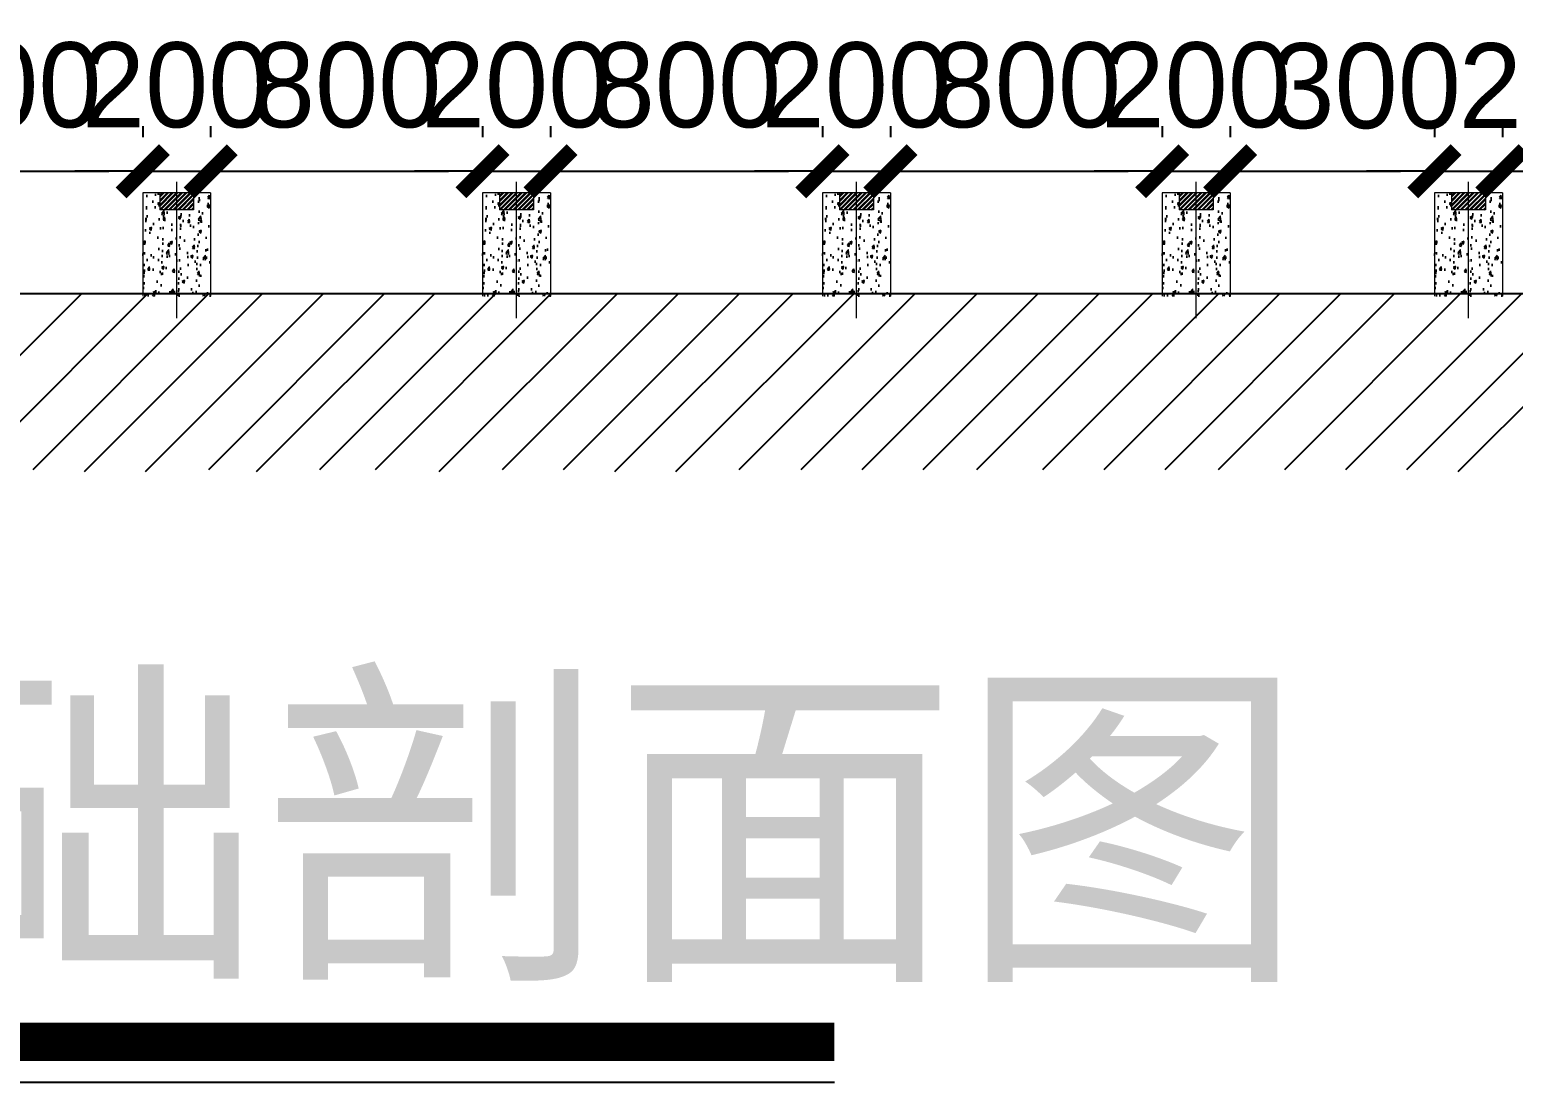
# Model space of a CAD drawing. Header units: millimetres. Extents: x 10779125 to 11142123, y -372083 to -144871.
# Drawn here: x 11001395 to 11005761, y -308271 to -305173 of the extents above; entities that cross this region are included whole.
import ezdxf
from ezdxf.enums import TextEntityAlignment as Align

# ---------------------------------------------------------------- set-up
doc = ezdxf.new("R2010")
doc.units = ezdxf.units.MM
doc.header["$LTSCALE"] = 1000
doc.header["$MEASUREMENT"] = 0
doc.header["$PDSIZE"] = -1
doc.linetypes.add('CENTER', pattern=[2.9, 2.5, -0.2, 0, -0.2])
doc.layers.get('0').update_dxf_attribs({"color": 255, "linetype": 'CONTINUOUS'})
doc.layers.get('Defpoints').update_dxf_attribs({"linetype": 'CONTINUOUS'})
doc.layers.add('AM_0', color=7, linetype='CONTINUOUS', lineweight=50)
doc.layers.add('AM_8', color=1, linetype='CONTINUOUS')
doc.layers.add('W_DIM', color=4, linetype='CONTINUOUS')
doc.styles.get("Standard").update_dxf_attribs({"font": 'symbol.ttf'})
doc.dimstyles.new('ISO-25', dxfattribs={"dimtxt": 2.5, "dimasz": 2.5, "dimexe": 1.25, "dimexo": 0.625, "dimtad": 1, "dimtxsty": 'Standard', "dimcen": 2.5, "dimadec": 0, "dimazin": 0, "dimtfac": 1, "dimtmove": 0, "dimatfit": 3, "dimfxl": 0, "dimarcsym": 0})

# ---------------------------------------------------------------- blocks, each defined once
blk = doc.blocks.new('$dimbk')
blk.add_line((0, 0), (-1, 0))
at = {"const_width": 0.45}
blk.add_lwpolyline([(-0.636, -0.636), (0.636, 0.636)], dxfattribs=at)
blk = doc.blocks.new('*D181')
at = {"layer": 'Defpoints', "color": 0, "lineweight": -2, "transparency": 16777216}
for p in [(11003927.8, -305589.7), (11003727.8, -305657.2), (11003927.8, -305657.2)]:
    blk.add_point(p, dxfattribs=at)
at = {"layer": 'W_DIM', "lineweight": -2, "transparency": 16777216}
for p, q in [((11003727.8, -305457.2), (11003727.8, -305489.7)), ((11003927.8, -305457.2), (11003927.8, -305489.7)), ((11003627.8, -305589.7), (11003527.8, -305589.7)), ((11003727.8, -305589.7), (11003927.8, -305589.7)), ((11004027.8, -305589.7), (11004127.8, -305589.7))]:
    blk.add_line(p, q, dxfattribs=at)
at = {"layer": 'W_DIM', "lineweight": -2, "transparency": 16777216, "xscale": 100, "yscale": 100, "zscale": 100}
blk.add_blockref('$dimbk', (11003727.8, -305589.7), dxfattribs=at)
at = {"layer": 'W_DIM', "lineweight": -2, "transparency": 16777216, "xscale": 100, "yscale": 100, "zscale": 100, "rotation": 180}
blk.add_blockref('$dimbk', (11003927.8, -305589.7), dxfattribs=at)
at = {"layer": 'W_DIM', "color": 0, "transparency": 16777216, "insert": (11003827.8, -305337.1), "char_height": 250, "attachment_point": 5}
blk.add_mtext('200', dxfattribs=at)
blk = doc.blocks.new('*D182')
at = {"layer": 'Defpoints', "color": 0, "lineweight": -2, "transparency": 16777216}
for p in [(11003727.8, -305589.7), (11002927.8, -305657.2), (11003727.8, -305657.2)]:
    blk.add_point(p, dxfattribs=at)
at = {"layer": 'W_DIM', "lineweight": -2, "transparency": 16777216}
for p, q in [((11002927.8, -305457.2), (11002927.8, -305489.7)), ((11003727.8, -305457.2), (11003727.8, -305489.7)), ((11003027.8, -305589.7), (11003627.8, -305589.7))]:
    blk.add_line(p, q, dxfattribs=at)
at = {"layer": 'W_DIM', "lineweight": -2, "transparency": 16777216, "xscale": 100, "yscale": 100, "zscale": 100, "rotation": 180}
blk.add_blockref('$dimbk', (11002927.8, -305589.7), dxfattribs=at)
at = {"layer": 'W_DIM', "lineweight": -2, "transparency": 16777216, "xscale": 100, "yscale": 100, "zscale": 100}
blk.add_blockref('$dimbk', (11003727.8, -305589.7), dxfattribs=at)
at = {"layer": 'W_DIM', "color": 0, "transparency": 16777216, "insert": (11003327.8, -305337.1), "char_height": 250, "attachment_point": 5}
blk.add_mtext('800', dxfattribs=at)
blk = doc.blocks.new('*D183')
at = {"layer": 'Defpoints', "color": 0, "lineweight": -2, "transparency": 16777216}
for p in [(11002927.8, -305589.7), (11002727.8, -305657.2), (11002927.8, -305657.2)]:
    blk.add_point(p, dxfattribs=at)
at = {"layer": 'W_DIM', "lineweight": -2, "transparency": 16777216}
for p, q in [((11002727.8, -305457.2), (11002727.8, -305489.7)), ((11002927.8, -305457.2), (11002927.8, -305489.7)), ((11002627.8, -305589.7), (11002527.8, -305589.7)), ((11002727.8, -305589.7), (11002927.8, -305589.7)), ((11003027.8, -305589.7), (11003127.8, -305589.7))]:
    blk.add_line(p, q, dxfattribs=at)
at = {"layer": 'W_DIM', "lineweight": -2, "transparency": 16777216, "xscale": 100, "yscale": 100, "zscale": 100}
blk.add_blockref('$dimbk', (11002727.8, -305589.7), dxfattribs=at)
at = {"layer": 'W_DIM', "lineweight": -2, "transparency": 16777216, "xscale": 100, "yscale": 100, "zscale": 100, "rotation": 180}
blk.add_blockref('$dimbk', (11002927.8, -305589.7), dxfattribs=at)
at = {"layer": 'W_DIM', "color": 0, "transparency": 16777216, "insert": (11002827.8, -305337.1), "char_height": 250, "attachment_point": 5}
blk.add_mtext('200', dxfattribs=at)
blk = doc.blocks.new('*D184')
at = {"layer": 'Defpoints', "color": 0, "lineweight": -2, "transparency": 16777216}
for p in [(11002727.8, -305589.7), (11001927.8, -305657.2), (11002727.8, -305657.2)]:
    blk.add_point(p, dxfattribs=at)
at = {"layer": 'W_DIM', "lineweight": -2, "transparency": 16777216}
for p, q in [((11001927.8, -305457.2), (11001927.8, -305489.7)), ((11002727.8, -305457.2), (11002727.8, -305489.7)), ((11002027.8, -305589.7), (11002627.8, -305589.7))]:
    blk.add_line(p, q, dxfattribs=at)
at = {"layer": 'W_DIM', "lineweight": -2, "transparency": 16777216, "xscale": 100, "yscale": 100, "zscale": 100, "rotation": 180}
blk.add_blockref('$dimbk', (11001927.8, -305589.7), dxfattribs=at)
at = {"layer": 'W_DIM', "lineweight": -2, "transparency": 16777216, "xscale": 100, "yscale": 100, "zscale": 100}
blk.add_blockref('$dimbk', (11002727.8, -305589.7), dxfattribs=at)
at = {"layer": 'W_DIM', "color": 0, "transparency": 16777216, "insert": (11002327.8, -305337.1), "char_height": 250, "attachment_point": 5}
blk.add_mtext('800', dxfattribs=at)
blk = doc.blocks.new('*D185')
at = {"layer": 'Defpoints', "color": 0, "lineweight": -2, "transparency": 16777216}
for p in [(11001927.8, -305589.7), (11001727.8, -305657.2), (11001927.8, -305657.2)]:
    blk.add_point(p, dxfattribs=at)
at = {"layer": 'W_DIM', "lineweight": -2, "transparency": 16777216}
for p, q in [((11001727.8, -305457.2), (11001727.8, -305489.7)), ((11001927.8, -305457.2), (11001927.8, -305489.7)), ((11001627.8, -305589.7), (11001527.8, -305589.7)), ((11001727.8, -305589.7), (11001927.8, -305589.7)), ((11002027.8, -305589.7), (11002127.8, -305589.7))]:
    blk.add_line(p, q, dxfattribs=at)
at = {"layer": 'W_DIM', "lineweight": -2, "transparency": 16777216, "xscale": 100, "yscale": 100, "zscale": 100}
blk.add_blockref('$dimbk', (11001727.8, -305589.7), dxfattribs=at)
at = {"layer": 'W_DIM', "lineweight": -2, "transparency": 16777216, "xscale": 100, "yscale": 100, "zscale": 100, "rotation": 180}
blk.add_blockref('$dimbk', (11001927.8, -305589.7), dxfattribs=at)
at = {"layer": 'W_DIM', "color": 0, "transparency": 16777216, "insert": (11001827.8, -305337.1), "char_height": 250, "attachment_point": 5}
blk.add_mtext('200', dxfattribs=at)
blk = doc.blocks.new('*D188')
at = {"layer": 'Defpoints', "color": 0, "lineweight": -2, "transparency": 16777216}
for p in [(11001727.8, -305589.7), (11000927.8, -305657.2), (11001727.8, -305657.2)]:
    blk.add_point(p, dxfattribs=at)
at = {"layer": 'W_DIM', "lineweight": -2, "transparency": 16777216}
for p, q in [((11000927.8, -305457.2), (11000927.8, -305489.7)), ((11001727.8, -305457.2), (11001727.8, -305489.7)), ((11001027.8, -305589.7), (11001627.8, -305589.7))]:
    blk.add_line(p, q, dxfattribs=at)
at = {"layer": 'W_DIM', "lineweight": -2, "transparency": 16777216, "xscale": 100, "yscale": 100, "zscale": 100, "rotation": 180}
blk.add_blockref('$dimbk', (11000927.8, -305589.7), dxfattribs=at)
at = {"layer": 'W_DIM', "lineweight": -2, "transparency": 16777216, "xscale": 100, "yscale": 100, "zscale": 100}
blk.add_blockref('$dimbk', (11001727.8, -305589.7), dxfattribs=at)
at = {"layer": 'W_DIM', "color": 0, "transparency": 16777216, "insert": (11001327.8, -305337.1), "char_height": 250, "attachment_point": 5}
blk.add_mtext('800', dxfattribs=at)
blk = doc.blocks.new('*D198')
at = {"layer": 'Defpoints', "color": 0, "lineweight": -2, "transparency": 16777216}
for p in [(11004927.8, -305589.7), (11004727.8, -305657.2), (11004927.8, -305657.2)]:
    blk.add_point(p, dxfattribs=at)
at = {"layer": 'W_DIM', "lineweight": -2, "transparency": 16777216}
for p, q in [((11004727.8, -305457.2), (11004727.8, -305489.7)), ((11004927.8, -305457.2), (11004927.8, -305489.7)), ((11004627.8, -305589.7), (11004527.8, -305589.7)), ((11004727.8, -305589.7), (11004927.8, -305589.7)), ((11005027.8, -305589.7), (11005127.8, -305589.7))]:
    blk.add_line(p, q, dxfattribs=at)
at = {"layer": 'W_DIM', "lineweight": -2, "transparency": 16777216, "xscale": 100, "yscale": 100, "zscale": 100}
blk.add_blockref('$dimbk', (11004727.8, -305589.7), dxfattribs=at)
at = {"layer": 'W_DIM', "lineweight": -2, "transparency": 16777216, "xscale": 100, "yscale": 100, "zscale": 100, "rotation": 180}
blk.add_blockref('$dimbk', (11004927.8, -305589.7), dxfattribs=at)
at = {"layer": 'W_DIM', "color": 0, "transparency": 16777216, "insert": (11004827.8, -305337.1), "char_height": 250, "attachment_point": 5}
blk.add_mtext('200', dxfattribs=at)
blk = doc.blocks.new('*D199')
at = {"layer": 'Defpoints', "color": 0, "lineweight": -2, "transparency": 16777216}
for p in [(11004727.8, -305589.7), (11003927.8, -305657.2), (11004727.8, -305657.2)]:
    blk.add_point(p, dxfattribs=at)
at = {"layer": 'W_DIM', "lineweight": -2, "transparency": 16777216}
for p, q in [((11003927.8, -305457.2), (11003927.8, -305489.7)), ((11004727.8, -305457.2), (11004727.8, -305489.7)), ((11004027.8, -305589.7), (11004627.8, -305589.7))]:
    blk.add_line(p, q, dxfattribs=at)
at = {"layer": 'W_DIM', "lineweight": -2, "transparency": 16777216, "xscale": 100, "yscale": 100, "zscale": 100, "rotation": 180}
blk.add_blockref('$dimbk', (11003927.8, -305589.7), dxfattribs=at)
at = {"layer": 'W_DIM', "lineweight": -2, "transparency": 16777216, "xscale": 100, "yscale": 100, "zscale": 100}
blk.add_blockref('$dimbk', (11004727.8, -305589.7), dxfattribs=at)
at = {"layer": 'W_DIM', "color": 0, "transparency": 16777216, "insert": (11004327.8, -305337.1), "char_height": 250, "attachment_point": 5}
blk.add_mtext('800', dxfattribs=at)
blk = doc.blocks.new('*D200')
at = {"layer": 'Defpoints', "color": 0, "lineweight": -2, "transparency": 16777216}
for p in [(11005728.6, -305589.7), (11005528.6, -305657.2), (11005728.6, -305657.2)]:
    blk.add_point(p, dxfattribs=at)
at = {"layer": 'W_DIM', "lineweight": -2, "transparency": 16777216}
for p, q in [((11005528.6, -305457.2), (11005528.6, -305489.7)), ((11005728.6, -305457.2), (11005728.6, -305489.7)), ((11005428.6, -305589.7), (11005328.6, -305589.7)), ((11005528.6, -305589.7), (11005728.6, -305589.7)), ((11005828.6, -305589.7), (11005928.6, -305589.7))]:
    blk.add_line(p, q, dxfattribs=at)
at = {"layer": 'W_DIM', "lineweight": -2, "transparency": 16777216, "xscale": 100, "yscale": 100, "zscale": 100}
blk.add_blockref('$dimbk', (11005528.6, -305589.7), dxfattribs=at)
at = {"layer": 'W_DIM', "lineweight": -2, "transparency": 16777216, "xscale": 100, "yscale": 100, "zscale": 100, "rotation": 180}
blk.add_blockref('$dimbk', (11005728.6, -305589.7), dxfattribs=at)
at = {"layer": 'W_DIM', "color": 0, "transparency": 16777216, "insert": (11005879.2, -305339.7), "char_height": 250, "attachment_point": 5}
blk.add_mtext('200', dxfattribs=at)

msp = doc.modelspace()

# ---------------------------------------------------------------- hatches: boundary and pattern name
at = {"lineweight": 13}
h = msp.add_hatch(dxfattribs=at)
h.set_pattern_fill('ANSI32', color=1, style=0)
h.set_pattern_definition([(45, (11041010.2725, -308860.823), (-6.735192, 6.735192), []), (45, (11041014.763, -308860.823), (-6.735192, 6.735192), [])])
h.paths.add_polyline_path([(11001877.8, -305653.3), (11001777.8, -305653.3), (11001777.8, -305703.3), (11001877.8, -305703.3)])
h = msp.add_hatch(dxfattribs=at)
h.set_pattern_fill('ANSI32', color=1, style=0)
h.set_pattern_definition([(45, (11042010.2725, -308860.823), (-6.735192, 6.735192), []), (45, (11042014.763, -308860.823), (-6.735192, 6.735192), [])])
h.paths.add_polyline_path([(11002877.8, -305653.3), (11002777.8, -305653.3), (11002777.8, -305703.3), (11002877.8, -305703.3)])
h = msp.add_hatch(dxfattribs=at)
h.set_pattern_fill('ANSI32', color=1, style=0)
h.set_pattern_definition([(45, (11043010.2725, -308860.823), (-6.735192, 6.735192), []), (45, (11043014.763, -308860.823), (-6.735192, 6.735192), [])])
h.paths.add_polyline_path([(11003877.8, -305653.3), (11003777.8, -305653.3), (11003777.8, -305703.3), (11003877.8, -305703.3)])
h = msp.add_hatch(dxfattribs=at)
h.set_pattern_fill('ANSI32', color=1, style=0)
h.set_pattern_definition([(45, (11044010.2725, -308860.823), (-6.735192, 6.735192), []), (45, (11044014.763, -308860.823), (-6.735192, 6.735192), [])])
h.paths.add_polyline_path([(11004877.8, -305653.3), (11004777.8, -305653.3), (11004777.8, -305703.3), (11004877.8, -305703.3)])
h = msp.add_hatch(dxfattribs=at)
h.set_pattern_fill('ANSI32', color=1, style=0)
h.set_pattern_definition([(45, (11044811.133, -308860.823), (-6.735192, 6.735192), []), (45, (11044815.623, -308860.823), (-6.735192, 6.735192), [])])
h.paths.add_polyline_path([(11005678.6, -305653.3), (11005578.6, -305653.3), (11005578.6, -305703.3), (11005678.6, -305703.3)])
at = {"layer": 'AM_8', "lineweight": 13}
h = msp.add_hatch(dxfattribs=at)
h.set_pattern_fill('AR-CONC', color=6, scale=0.4, style=0)
h.set_pattern_definition([(50, (11041010.27, -308860.82), (72.87387, -6.37563), [7.62, -83.82]), (355, (11041010.27, -308860.82), (-14.09713, 76.42266), [6.096, -67.056]), (100.451, (11041016.345, -308861.354), (58.777, 70.04668), [6.476, -71.236]), (46.1842, (11041010.27, -308840.5), (108.43162, -16.81693), [11.43, -125.73]), (96.6356, (11041019.31, -308841.9), (94.9617, 98.97022), [9.714, -106.854]), (351.184, (11041010.27, -308840.5), (94.96184, 98.97005), [9.144, -100.584]), (21, (11041020.43, -308845.58), (60.64595, -40.90621), [7.62, -83.82]), (326, (11041020.43, -308845.58), (24.72081, 73.67519), [6.096, -67.056]), (71.4514, (11041025.486, -308848.99), (85.3666, 32.76914), [6.476, -71.236]), (37.5, (11041010.273, -308860.823), (1.235441, 33.822016), [0, -66.2432, 0, -68.072, 0, -67.31]), (7.5, (11041010.273, -308860.823), (26.727865, 40.07223), [0, -38.8112, 0, -64.7192, 0, -25.654]), (327.5, (11040987.616, -308860.823), (54.236238, -2.291498), [0, -25.4, 0, -79.248, 0, -105.156]), (317.5, (11040977.456, -308860.823), (59.25167, 10.170596), [0, -33.02, 0, -52.6288, 0, -74.676])])
h.paths.add_polyline_path([(11001777.8, -305703.3), (11001777.8, -305653.3), (11001727.8, -305653.3), (11001727.8, -305953.3), (11001927.8, -305953.3), (11001927.8, -305653.3), (11001877.8, -305653.3), (11001877.8, -305703.3)])
h = msp.add_hatch(dxfattribs=at)
h.set_pattern_fill('AR-CONC', color=6, scale=0.4, style=0)
h.set_pattern_definition([(50, (11041010.27, -308864.67), (72.87387, -6.37563), [7.62, -83.82]), (355, (11041010.27, -308864.67), (-14.09713, 76.42266), [6.096, -67.056]), (100.451, (11041016.345, -308865.2), (58.777, 70.04668), [6.476, -71.236]), (46.1842, (11041010.27, -308844.35), (108.43162, -16.81693), [11.43, -125.73]), (96.6356, (11041019.31, -308845.75), (94.9617, 98.97022), [9.714, -106.854]), (351.184, (11041010.27, -308844.35), (94.96184, 98.97005), [9.144, -100.584]), (21, (11041020.43, -308849.43), (60.64595, -40.90621), [7.62, -83.82]), (326, (11041020.43, -308849.43), (24.72081, 73.67519), [6.096, -67.056]), (71.4514, (11041025.486, -308852.84), (85.3666, 32.76914), [6.476, -71.236]), (37.5, (11041010.273, -308864.668), (1.235441, 33.822016), [0, -66.2432, 0, -68.072, 0, -67.31]), (7.5, (11041010.273, -308864.668), (26.727865, 40.07223), [0, -38.8112, 0, -64.7192, 0, -25.654]), (327.5, (11040987.616, -308864.668), (54.236238, -2.291498), [0, -25.4, 0, -79.248, 0, -105.156]), (317.5, (11040977.456, -308864.67), (59.25167, 10.170596), [0, -33.02, 0, -52.6288, 0, -74.676])])
h.paths.add_polyline_path([(11001777.8, -305707.2), (11001777.8, -305657.2), (11001727.8, -305657.2), (11001727.8, -305957.2), (11001927.8, -305957.2), (11001927.8, -305657.2), (11001877.8, -305657.2), (11001877.8, -305707.2)])
h = msp.add_hatch(dxfattribs=at)
h.set_pattern_fill('AR-CONC', color=6, scale=0.4, style=0)
h.set_pattern_definition([(50, (11042010.27, -308860.82), (72.87387, -6.37563), [7.62, -83.82]), (355, (11042010.27, -308860.82), (-14.09713, 76.42266), [6.096, -67.056]), (100.451, (11042016.345, -308861.354), (58.777, 70.04668), [6.476, -71.236]), (46.1842, (11042010.27, -308840.5), (108.43162, -16.81693), [11.43, -125.73]), (96.6356, (11042019.31, -308841.9), (94.9617, 98.97022), [9.714, -106.854]), (351.184, (11042010.27, -308840.5), (94.96184, 98.97005), [9.144, -100.584]), (21, (11042020.43, -308845.58), (60.64595, -40.90621), [7.62, -83.82]), (326, (11042020.43, -308845.58), (24.72081, 73.67519), [6.096, -67.056]), (71.4514, (11042025.486, -308848.99), (85.3666, 32.76914), [6.476, -71.236]), (37.5, (11042010.273, -308860.823), (1.235441, 33.822016), [0, -66.2432, 0, -68.072, 0, -67.31]), (7.5, (11042010.273, -308860.823), (26.727865, 40.07223), [0, -38.8112, 0, -64.7192, 0, -25.654]), (327.5, (11041987.616, -308860.823), (54.236238, -2.291498), [0, -25.4, 0, -79.248, 0, -105.156]), (317.5, (11041977.456, -308860.823), (59.25167, 10.170596), [0, -33.02, 0, -52.6288, 0, -74.676])])
h.paths.add_polyline_path([(11002777.8, -305703.3), (11002777.8, -305653.3), (11002727.8, -305653.3), (11002727.8, -305953.3), (11002927.8, -305953.3), (11002927.8, -305653.3), (11002877.8, -305653.3), (11002877.8, -305703.3)])
h = msp.add_hatch(dxfattribs=at)
h.set_pattern_fill('AR-CONC', color=6, scale=0.4, style=0)
h.set_pattern_definition([(50, (11042010.27, -308864.67), (72.87387, -6.37563), [7.62, -83.82]), (355, (11042010.27, -308864.67), (-14.09713, 76.42266), [6.096, -67.056]), (100.451, (11042016.345, -308865.2), (58.777, 70.04668), [6.476, -71.236]), (46.1842, (11042010.27, -308844.35), (108.43162, -16.81693), [11.43, -125.73]), (96.6356, (11042019.31, -308845.75), (94.9617, 98.97022), [9.714, -106.854]), (351.184, (11042010.27, -308844.35), (94.96184, 98.97005), [9.144, -100.584]), (21, (11042020.43, -308849.43), (60.64595, -40.90621), [7.62, -83.82]), (326, (11042020.43, -308849.43), (24.72081, 73.67519), [6.096, -67.056]), (71.4514, (11042025.486, -308852.84), (85.3666, 32.76914), [6.476, -71.236]), (37.5, (11042010.273, -308864.668), (1.235441, 33.822016), [0, -66.2432, 0, -68.072, 0, -67.31]), (7.5, (11042010.273, -308864.668), (26.727865, 40.07223), [0, -38.8112, 0, -64.7192, 0, -25.654]), (327.5, (11041987.616, -308864.668), (54.236238, -2.291498), [0, -25.4, 0, -79.248, 0, -105.156]), (317.5, (11041977.456, -308864.67), (59.25167, 10.170596), [0, -33.02, 0, -52.6288, 0, -74.676])])
h.paths.add_polyline_path([(11002777.8, -305707.2), (11002777.8, -305657.2), (11002727.8, -305657.2), (11002727.8, -305957.2), (11002927.8, -305957.2), (11002927.8, -305657.2), (11002877.8, -305657.2), (11002877.8, -305707.2)])
h = msp.add_hatch(dxfattribs=at)
h.set_pattern_fill('AR-CONC', color=6, scale=0.4, style=0)
h.set_pattern_definition([(50, (11043010.27, -308860.82), (72.87387, -6.37563), [7.62, -83.82]), (355, (11043010.27, -308860.82), (-14.09713, 76.42266), [6.096, -67.056]), (100.451, (11043016.345, -308861.354), (58.777, 70.04668), [6.476, -71.236]), (46.1842, (11043010.27, -308840.5), (108.43162, -16.81693), [11.43, -125.73]), (96.6356, (11043019.31, -308841.9), (94.9617, 98.97022), [9.714, -106.854]), (351.184, (11043010.27, -308840.5), (94.96184, 98.97005), [9.144, -100.584]), (21, (11043020.43, -308845.58), (60.64595, -40.90621), [7.62, -83.82]), (326, (11043020.43, -308845.58), (24.72081, 73.67519), [6.096, -67.056]), (71.4514, (11043025.486, -308848.99), (85.3666, 32.76914), [6.476, -71.236]), (37.5, (11043010.273, -308860.823), (1.235441, 33.822016), [0, -66.2432, 0, -68.072, 0, -67.31]), (7.5, (11043010.273, -308860.823), (26.727865, 40.07223), [0, -38.8112, 0, -64.7192, 0, -25.654]), (327.5, (11042987.616, -308860.823), (54.236238, -2.291498), [0, -25.4, 0, -79.248, 0, -105.156]), (317.5, (11042977.456, -308860.823), (59.25167, 10.170596), [0, -33.02, 0, -52.6288, 0, -74.676])])
h.paths.add_polyline_path([(11003777.8, -305703.3), (11003777.8, -305653.3), (11003727.8, -305653.3), (11003727.8, -305953.3), (11003927.8, -305953.3), (11003927.8, -305653.3), (11003877.8, -305653.3), (11003877.8, -305703.3)])
h = msp.add_hatch(dxfattribs=at)
h.set_pattern_fill('AR-CONC', color=6, scale=0.4, style=0)
h.set_pattern_definition([(50, (11043010.27, -308864.67), (72.87387, -6.37563), [7.62, -83.82]), (355, (11043010.27, -308864.67), (-14.09713, 76.42266), [6.096, -67.056]), (100.451, (11043016.345, -308865.2), (58.777, 70.04668), [6.476, -71.236]), (46.1842, (11043010.27, -308844.35), (108.43162, -16.81693), [11.43, -125.73]), (96.6356, (11043019.31, -308845.75), (94.9617, 98.97022), [9.714, -106.854]), (351.184, (11043010.27, -308844.35), (94.96184, 98.97005), [9.144, -100.584]), (21, (11043020.43, -308849.43), (60.64595, -40.90621), [7.62, -83.82]), (326, (11043020.43, -308849.43), (24.72081, 73.67519), [6.096, -67.056]), (71.4514, (11043025.486, -308852.84), (85.3666, 32.76914), [6.476, -71.236]), (37.5, (11043010.273, -308864.668), (1.235441, 33.822016), [0, -66.2432, 0, -68.072, 0, -67.31]), (7.5, (11043010.273, -308864.668), (26.727865, 40.07223), [0, -38.8112, 0, -64.7192, 0, -25.654]), (327.5, (11042987.616, -308864.668), (54.236238, -2.291498), [0, -25.4, 0, -79.248, 0, -105.156]), (317.5, (11042977.456, -308864.67), (59.25167, 10.170596), [0, -33.02, 0, -52.6288, 0, -74.676])])
h.paths.add_polyline_path([(11003777.8, -305707.2), (11003777.8, -305657.2), (11003727.8, -305657.2), (11003727.8, -305957.2), (11003927.8, -305957.2), (11003927.8, -305657.2), (11003877.8, -305657.2), (11003877.8, -305707.2)])
h = msp.add_hatch(dxfattribs=at)
h.set_pattern_fill('AR-CONC', color=6, scale=0.4, style=0)
h.set_pattern_definition([(50, (11044010.27, -308860.82), (72.87387, -6.37563), [7.62, -83.82]), (355, (11044010.27, -308860.82), (-14.09713, 76.42266), [6.096, -67.056]), (100.451, (11044016.345, -308861.354), (58.777, 70.04668), [6.476, -71.236]), (46.1842, (11044010.27, -308840.5), (108.43162, -16.81693), [11.43, -125.73]), (96.6356, (11044019.31, -308841.9), (94.9617, 98.97022), [9.714, -106.854]), (351.184, (11044010.27, -308840.5), (94.96184, 98.97005), [9.144, -100.584]), (21, (11044020.43, -308845.58), (60.64595, -40.90621), [7.62, -83.82]), (326, (11044020.43, -308845.58), (24.72081, 73.67519), [6.096, -67.056]), (71.4514, (11044025.486, -308848.99), (85.3666, 32.76914), [6.476, -71.236]), (37.5, (11044010.273, -308860.823), (1.235441, 33.822016), [0, -66.2432, 0, -68.072, 0, -67.31]), (7.5, (11044010.273, -308860.823), (26.727865, 40.07223), [0, -38.8112, 0, -64.7192, 0, -25.654]), (327.5, (11043987.616, -308860.823), (54.236238, -2.291498), [0, -25.4, 0, -79.248, 0, -105.156]), (317.5, (11043977.456, -308860.823), (59.25167, 10.170596), [0, -33.02, 0, -52.6288, 0, -74.676])])
h.paths.add_polyline_path([(11004777.8, -305703.3), (11004777.8, -305653.3), (11004727.8, -305653.3), (11004727.8, -305953.3), (11004927.8, -305953.3), (11004927.8, -305653.3), (11004877.8, -305653.3), (11004877.8, -305703.3)])
h = msp.add_hatch(dxfattribs=at)
h.set_pattern_fill('AR-CONC', color=6, scale=0.4, style=0)
h.set_pattern_definition([(50, (11044010.27, -308864.67), (72.87387, -6.37563), [7.62, -83.82]), (355, (11044010.27, -308864.67), (-14.09713, 76.42266), [6.096, -67.056]), (100.451, (11044016.345, -308865.2), (58.777, 70.04668), [6.476, -71.236]), (46.1842, (11044010.27, -308844.35), (108.43162, -16.81693), [11.43, -125.73]), (96.6356, (11044019.31, -308845.75), (94.9617, 98.97022), [9.714, -106.854]), (351.184, (11044010.27, -308844.35), (94.96184, 98.97005), [9.144, -100.584]), (21, (11044020.43, -308849.43), (60.64595, -40.90621), [7.62, -83.82]), (326, (11044020.43, -308849.43), (24.72081, 73.67519), [6.096, -67.056]), (71.4514, (11044025.486, -308852.84), (85.3666, 32.76914), [6.476, -71.236]), (37.5, (11044010.273, -308864.668), (1.235441, 33.822016), [0, -66.2432, 0, -68.072, 0, -67.31]), (7.5, (11044010.273, -308864.668), (26.727865, 40.07223), [0, -38.8112, 0, -64.7192, 0, -25.654]), (327.5, (11043987.616, -308864.668), (54.236238, -2.291498), [0, -25.4, 0, -79.248, 0, -105.156]), (317.5, (11043977.456, -308864.67), (59.25167, 10.170596), [0, -33.02, 0, -52.6288, 0, -74.676])])
h.paths.add_polyline_path([(11004777.8, -305707.2), (11004777.8, -305657.2), (11004727.8, -305657.2), (11004727.8, -305957.2), (11004927.8, -305957.2), (11004927.8, -305657.2), (11004877.8, -305657.2), (11004877.8, -305707.2)])
h = msp.add_hatch(dxfattribs=at)
h.set_pattern_fill('AR-CONC', color=6, scale=0.4, style=0)
h.set_pattern_definition([(50, (11044811.13, -308860.82), (72.87387, -6.37563), [7.62, -83.82]), (355, (11044811.13, -308860.82), (-14.09713, 76.42266), [6.096, -67.056]), (100.451, (11044817.205, -308861.354), (58.777, 70.04668), [6.476, -71.236]), (46.1842, (11044811.13, -308840.5), (108.43162, -16.81693), [11.43, -125.73]), (96.6356, (11044820.17, -308841.9), (94.9617, 98.97022), [9.714, -106.854]), (351.184, (11044811.13, -308840.5), (94.96184, 98.97005), [9.144, -100.584]), (21, (11044821.29, -308845.58), (60.64595, -40.90621), [7.62, -83.82]), (326, (11044821.29, -308845.58), (24.72081, 73.67519), [6.096, -67.056]), (71.4514, (11044826.346, -308848.99), (85.3666, 32.76914), [6.476, -71.236]), (37.5, (11044811.133, -308860.823), (1.235441, 33.822016), [0, -66.2432, 0, -68.072, 0, -67.31]), (7.5, (11044811.133, -308860.823), (26.727865, 40.07223), [0, -38.8112, 0, -64.7192, 0, -25.654]), (327.5, (11044788.476, -308860.823), (54.236238, -2.291498), [0, -25.4, 0, -79.248, 0, -105.156]), (317.5, (11044778.316, -308860.823), (59.25167, 10.170596), [0, -33.02, 0, -52.6288, 0, -74.676])])
h.paths.add_polyline_path([(11005578.6, -305703.3), (11005578.6, -305653.3), (11005528.6, -305653.3), (11005528.6, -305953.3), (11005728.6, -305953.3), (11005728.6, -305653.3), (11005678.6, -305653.3), (11005678.6, -305703.3)])
h = msp.add_hatch(dxfattribs=at)
h.set_pattern_fill('AR-CONC', color=6, scale=0.4, style=0)
h.set_pattern_definition([(50, (11044811.13, -308864.67), (72.87387, -6.37563), [7.62, -83.82]), (355, (11044811.13, -308864.67), (-14.09713, 76.42266), [6.096, -67.056]), (100.451, (11044817.205, -308865.2), (58.777, 70.04668), [6.476, -71.236]), (46.1842, (11044811.13, -308844.35), (108.43162, -16.81693), [11.43, -125.73]), (96.6356, (11044820.17, -308845.75), (94.9617, 98.97022), [9.714, -106.854]), (351.184, (11044811.13, -308844.35), (94.96184, 98.97005), [9.144, -100.584]), (21, (11044821.29, -308849.43), (60.64595, -40.90621), [7.62, -83.82]), (326, (11044821.29, -308849.43), (24.72081, 73.67519), [6.096, -67.056]), (71.4514, (11044826.346, -308852.84), (85.3666, 32.76914), [6.476, -71.236]), (37.5, (11044811.133, -308864.668), (1.235441, 33.822016), [0, -66.2432, 0, -68.072, 0, -67.31]), (7.5, (11044811.133, -308864.668), (26.727865, 40.07223), [0, -38.8112, 0, -64.7192, 0, -25.654]), (327.5, (11044788.476, -308864.668), (54.236238, -2.291498), [0, -25.4, 0, -79.248, 0, -105.156]), (317.5, (11044778.316, -308864.67), (59.25167, 10.170596), [0, -33.02, 0, -52.6288, 0, -74.676])])
h.paths.add_polyline_path([(11005578.6, -305707.2), (11005578.6, -305657.2), (11005528.6, -305657.2), (11005528.6, -305957.2), (11005728.6, -305957.2), (11005728.6, -305657.2), (11005678.6, -305657.2), (11005678.6, -305707.2)])

# ---------------------------------------------------------------- linework, layer by layer
at = {"color": 1, "lineweight": 13}
for p, q in [((11001927.8, -305653.3, -12.4), (11001727.8, -305653.3, -12.4)), ((11001727.8, -305653.3, -12.4), (11001727.8, -305953.3, -12.4)), ((11001727.8, -305657.2, -12.4), (11001727.8, -305957.2, -12.4)), ((11001777.8, -305653.3, -12.4), (11001777.8, -305703.3, -12.4)), ((11001877.8, -305653.3, -12.4), (11001877.8, -305703.3, -12.4)), ((11001927.8, -305653.3, -12.4), (11001927.8, -305953.3, -12.4)), ((11001927.8, -305657.2, -12.4), (11001927.8, -305957.2, -12.4)), ((11002927.8, -305653.3, -12.4), (11002727.8, -305653.3, -12.4)), ((11002727.8, -305653.3, -12.4), (11002727.8, -305953.3, -12.4)), ((11002727.8, -305657.2, -12.4), (11002727.8, -305957.2, -12.4)), ((11002777.8, -305653.3, -12.4), (11002777.8, -305703.3, -12.4)), ((11002877.8, -305653.3, -12.4), (11002877.8, -305703.3, -12.4)), ((11002927.8, -305653.3, -12.4), (11002927.8, -305953.3, -12.4)), ((11002927.8, -305657.2, -12.4), (11002927.8, -305957.2, -12.4)), ((11003927.8, -305653.3, -12.4), (11003727.8, -305653.3, -12.4)), ((11003727.8, -305653.3, -12.4), (11003727.8, -305953.3, -12.4)), ((11003727.8, -305657.2, -12.4), (11003727.8, -305957.2, -12.4)), ((11003777.8, -305653.3, -12.4), (11003777.8, -305703.3, -12.4)), ((11003877.8, -305653.3, -12.4), (11003877.8, -305703.3, -12.4)), ((11003927.8, -305653.3, -12.4), (11003927.8, -305953.3, -12.4)), ((11003927.8, -305657.2, -12.4), (11003927.8, -305957.2, -12.4)), ((11004927.8, -305653.3, -12.4), (11004727.8, -305653.3, -12.4)), ((11004727.8, -305653.3, -12.4), (11004727.8, -305953.3, -12.4)), ((11004727.8, -305657.2, -12.4), (11004727.8, -305957.2, -12.4)), ((11004777.8, -305653.3, -12.4), (11004777.8, -305703.3, -12.4)), ((11004877.8, -305653.3, -12.4), (11004877.8, -305703.3, -12.4)), ((11004927.8, -305653.3, -12.4), (11004927.8, -305953.3, -12.4)), ((11004927.8, -305657.2, -12.4), (11004927.8, -305957.2, -12.4)), ((11005728.6, -305653.3, -12.4), (11005528.6, -305653.3, -12.4)), ((11005528.6, -305653.3, -12.4), (11005528.6, -305953.3, -12.4)), ((11005528.6, -305657.2, -12.4), (11005528.6, -305957.2, -12.4)), ((11005578.6, -305653.3, -12.4), (11005578.6, -305703.3, -12.4)), ((11005678.6, -305653.3, -12.4), (11005678.6, -305703.3, -12.4)), ((11005728.6, -305653.3, -12.4), (11005728.6, -305953.3, -12.4)), ((11005728.6, -305657.2, -12.4), (11005728.6, -305957.2, -12.4)), ((11001877.8, -305703.3, -12.4), (11001777.8, -305703.3, -12.4)), ((11002877.8, -305703.3, -12.4), (11002777.8, -305703.3, -12.4)), ((11003877.8, -305703.3, -12.4), (11003777.8, -305703.3, -12.4)), ((11004877.8, -305703.3, -12.4), (11004777.8, -305703.3, -12.4)), ((11005678.6, -305703.3, -12.4), (11005578.6, -305703.3, -12.4))]:
    msp.add_line(p, q, dxfattribs=at)
msp.add_line((10999460, -308270.7), (11003763.4, -308270.7))
at = {"const_width": 112.5}
msp.add_lwpolyline([(10999460, -308151.8), (11003763.4, -308151.8)], dxfattribs=at)
at = {"layer": 'AM_0', "color": 1, "linetype": 'CENTER', "lineweight": 13}
for p, q in [((11001827.8, -306018.3, -12.4), (11001827.8, -305620.8, -12.4)), ((11001827.8, -306022.2, -12.4), (11001827.8, -305624.7, -12.4)), ((11002827.8, -306018.3, -12.4), (11002827.8, -305620.8, -12.4)), ((11002827.8, -306022.2, -12.4), (11002827.8, -305624.7, -12.4)), ((11003827.8, -306018.3, -12.4), (11003827.8, -305620.8, -12.4)), ((11003827.8, -306022.2, -12.4), (11003827.8, -305624.7, -12.4)), ((11004827.8, -306018.3, -12.4), (11004827.8, -305620.8, -12.4)), ((11004827.8, -306022.2, -12.4), (11004827.8, -305624.7, -12.4)), ((11005628.6, -306018.3, -12.4), (11005628.6, -305620.8, -12.4)), ((11005628.6, -306022.2, -12.4), (11005628.6, -305624.7, -12.4))]:
    msp.add_line(p, q, dxfattribs=at)
at = {"layer": 'AM_8', "color": 2, "ltscale": 5}
for p, q in [((11001031.1, -306467, -12.4), (11001548.6, -305949.5, -12.4)), ((11001219.1, -306473.6, -12.4), (11001743.3, -305949.5, -12.4)), ((11001405.4, -306467, -12.4), (11001922.9, -305949.5, -12.4)), ((11001405.4, -306467, -12.4), (11001922.9, -305949.5, -12.4)), ((11001556.3, -306473.6, -12.4), (11002080.5, -305949.5, -12.4)), ((11001735.9, -306473.6, -12.4), (11002260.1, -305949.5, -12.4)), ((11001922.2, -306467, -12.4), (11002439.7, -305949.5, -12.4)), ((11002062.8, -306473.6, -12.4), (11002587, -305949.5, -12.4)), ((11002249.1, -306467, -12.4), (11002766.6, -305949.5, -12.4)), ((11002412.5, -306467, -12.4), (11002930, -305949.5, -12.4)), ((11002600.6, -306473.6, -12.4), (11003124.7, -305949.5, -12.4)), ((11002786.8, -306467, -12.4), (11003304.3, -305949.5, -12.4)), ((11002945.1, -306308.7, -12.4), (11003304.3, -305949.5, -12.4)), ((11002966.4, -306467, -12.4), (11003483.9, -305949.5, -12.4)), ((11002966.4, -306467, -12.4), (11003483.9, -305949.5, -12.4)), ((11003117.4, -306473.6, -12.4), (11003641.5, -305949.5, -12.4)), ((11003297, -306473.6, -12.4), (11003821.1, -305949.5, -12.4)), ((11003483.2, -306467, -12.4), (11004000.7, -305949.5, -12.4)), ((11003641.5, -306308.7, -12.4), (11004000.7, -305949.5, -12.4)), ((11003665.4, -306467, -12.4), (11004182.9, -305949.5, -12.4)), ((11003845, -306467, -12.4), (11004362.5, -305949.5, -12.4)), ((11004024.6, -306467, -12.4), (11004542.1, -305949.5, -12.4)), ((11004182.2, -306467, -12.4), (11004699.7, -305949.5, -12.4)), ((11004376.9, -306467, -12.4), (11004894.4, -305949.5, -12.4)), ((11004556.5, -306467, -12.4), (11005074, -305949.5, -12.4)), ((11004736.1, -306467, -12.4), (11005253.6, -305949.5, -12.4)), ((11004893.7, -306467, -12.4), (11005411.2, -305949.5, -12.4)), ((11005088.4, -306467, -12.4), (11005605.9, -305949.5, -12.4)), ((11005268, -306467, -12.4), (11005785.5, -305949.5, -12.4)), ((11005447.6, -306467, -12.4), (11005965.1, -305949.5, -12.4)), ((11005447.6, -306467, -12.4), (11005965.1, -305949.5, -12.4)), ((11005598.5, -306473.6, -12.4), (11006056, -306016.2, -12.4))]:
    msp.add_line(p, q, dxfattribs=at)
at = {"layer": 'W_DIM'}
for p, q in [((11004927.8, -305457.2, -12.4), (11004927.8, -305489.7, -12.4)), ((11005528.6, -305457.2, -12.4), (11005528.6, -305489.7, -12.4)), ((11005027.8, -305589.7, -12.4), (11005428.6, -305589.7, -12.4)), ((10997440.3, -305949.5, -12.4), (11006074.2, -305949.5, -12.4))]:
    msp.add_line(p, q, dxfattribs=at)

# ---------------------------------------------------------------- block references
at = {"layer": 'W_DIM', "xscale": 100, "yscale": 100, "zscale": 100, "rotation": 180}
msp.add_blockref('$dimbk', (11004927.8, -305589.7, -12.4), dxfattribs=at)
at = {"layer": 'W_DIM', "xscale": 100, "yscale": 100, "zscale": 100}
msp.add_blockref('$dimbk', (11005528.6, -305589.7, -12.4), dxfattribs=at)

# ---------------------------------------------------------------- texts
msp.add_text('水箱基础剖面图', height=750).set_placement((11001570.6, -307894.1, 843.7), align=Align.CENTER)
at = {"layer": 'W_DIM', "insert": (11005327.8, -305339.7, -12.4), "char_height": 250, "attachment_point": 5}
msp.add_mtext('300', dxfattribs=at)

# ---------------------------------------------------------------- dimensions: what is measured, and where the dimension line sits
at = {"layer": 'W_DIM'}
for base, p1, p2, picture, middle in [((11001727.8, -305589.7, -12.4), (11000927.8, -305657.2, -12.4), (11001727.8, -305657.2, -12.4), '*D188', (11001327.8, -305337.1, -12.4)), ((11002727.8, -305589.7, -12.4), (11001927.8, -305657.2, -12.4), (11002727.8, -305657.2, -12.4), '*D184', (11002327.8, -305337.1, -12.4)), ((11003727.8, -305589.7, -12.4), (11002927.8, -305657.2, -12.4), (11003727.8, -305657.2, -12.4), '*D182', (11003327.8, -305337.1, -12.4)), ((11004727.8, -305589.7, -12.4), (11003927.8, -305657.2, -12.4), (11004727.8, -305657.2, -12.4), '*D199', (11004327.8, -305337.1, -12.4))]:
    dim = msp.add_linear_dim(base=base, p1=p1, p2=p2, text='800', dimstyle='ISO-25', override={"dimscale": 100, "dimasz": 1, "dimexe": 1, "dimexo": 2, "dimgap": 1.25, "dimdec": 0, "dimzin": 0, "dimdsep": 46, "dimtxsty": 'Standard', "dimblk": '$dimbk', "dimcen": 2, "dimclrd": 256, "dimclre": 256, "dimadec": 2, "dimtdec": 0, "dimtix": 1, "dimtmove": 2}, dxfattribs=at)
    dim.commit()
    dim.dimension.update_dxf_attribs({"geometry": picture, "text_midpoint": middle})
for base, p1, p2, picture, middle in [((11001927.8, -305589.7, -12.4), (11001727.8, -305657.2, -12.4), (11001927.8, -305657.2, -12.4), '*D185', (11001827.8, -305337.1, -12.4)), ((11002927.8, -305589.7, -12.4), (11002727.8, -305657.2, -12.4), (11002927.8, -305657.2, -12.4), '*D183', (11002827.8, -305337.1, -12.4)), ((11003927.8, -305589.7, -12.4), (11003727.8, -305657.2, -12.4), (11003927.8, -305657.2, -12.4), '*D181', (11003827.8, -305337.1, -12.4)), ((11004927.8, -305589.7, -12.4), (11004727.8, -305657.2, -12.4), (11004927.8, -305657.2, -12.4), '*D198', (11004827.8, -305337.1, -12.4))]:
    dim = msp.add_linear_dim(base=base, p1=p1, p2=p2, dimstyle='ISO-25', override={"dimscale": 100, "dimasz": 1, "dimexe": 1, "dimexo": 2, "dimgap": 1.25, "dimdec": 0, "dimzin": 0, "dimdsep": 46, "dimtxsty": 'Standard', "dimblk": '$dimbk', "dimcen": 2, "dimclrd": 256, "dimclre": 256, "dimadec": 2, "dimtdec": 0, "dimtix": 1, "dimtmove": 2}, dxfattribs=at)
    dim.commit()
    dim.dimension.update_dxf_attribs({"geometry": picture, "text_midpoint": middle})
dim = msp.add_linear_dim(base=(11005728.6, -305589.7, -12.4), p1=(11005528.6, -305657.2, -12.4), p2=(11005728.6, -305657.2, -12.4), dimstyle='ISO-25', override={"dimscale": 100, "dimasz": 1, "dimexe": 1, "dimexo": 2, "dimgap": 1.25, "dimdec": 0, "dimzin": 0, "dimdsep": 46, "dimtxsty": 'Standard', "dimblk": '$dimbk', "dimcen": 2, "dimclrd": 256, "dimclre": 256, "dimadec": 2, "dimtdec": 0, "dimtix": 1, "dimtmove": 2}, dxfattribs=at)
dim.commit()
dim.dimension.update_dxf_attribs({"geometry": '*D200', "text_midpoint": (11005879.2, -305339.7, -12.4), "dimtype": 160})

doc.saveas('drawing.dxf')
